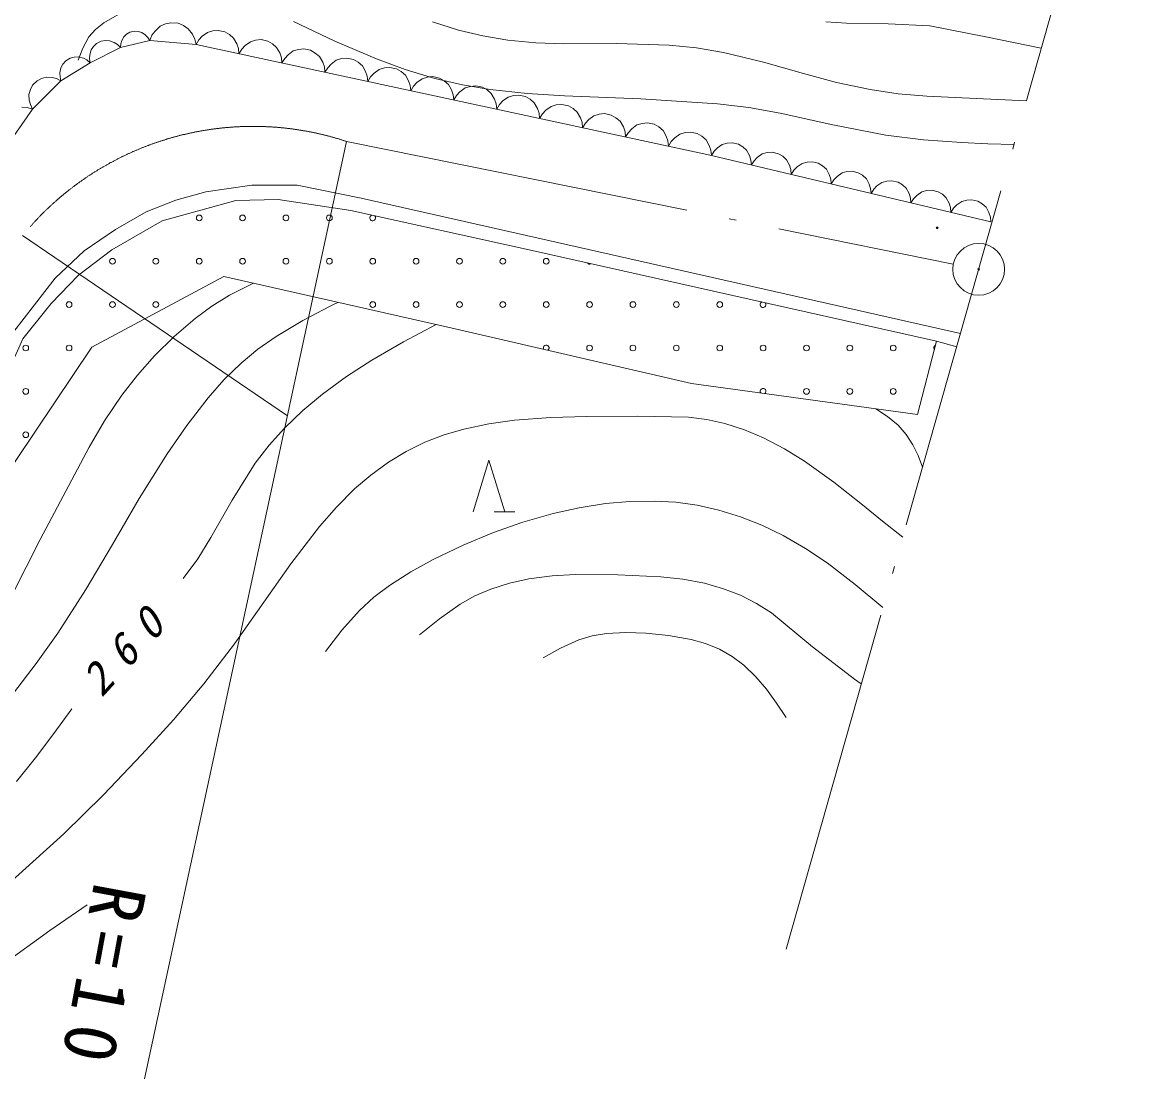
# Model space of a CAD drawing. Units: millimetres, scale not verified. Extents: x 61214 to 701214, y 6682 to 366682.
# Drawn here: x 530219 to 568793, y 247395 to 283932 of the extents above; entities that cross this region are included whole.
import ezdxf

# ---------------------------------------------------------------- set-up
doc = ezdxf.new("R2010")
doc.units = ezdxf.units.MM
doc.header["$LTSCALE"] = 1000
doc.linetypes.add('LONG_DASHED_DOTTED', pattern=[15.25, 12, -1.5, 0.25, -1.5])
doc.layers.add('S-SUV', color=7, linetype='Continuous', lineweight=13)
doc.styles.add('ＭＳ ゴシック', font='')
doc.styles.get('ＭＳ ゴシック').set_extended_font_data('MS Gothic')

msp = doc.modelspace()

# ---------------------------------------------------------------- linework, layer by layer
at = {"layer": 'S-SUV', "linetype": 'LONG_DASHED_DOTTED'}
for p, q in [((556636, 251880), (568793, 294807)), ((541434, 279811), (562412, 275568)), ((522682, 265624), (530231, 276555))]:
    msp.add_line(p, q, dxfattribs=at)
at = {"layer": 'S-SUV'}
for p, q in [((533037, 283918), (533876, 284395)), ((532753, 283689), (533037, 283918)), ((535360, 283918), (535166, 283874)), ((535609, 283897), (535360, 283918)), ((539593, 283960), (541027, 283285)), ((544408, 283947), (545301, 283661)), ((558009, 283953), (558723, 283897)), ((532522, 283429), (532753, 283689)), ((533828, 283521), (533731, 283433)), ((533937, 283587), (533828, 283521)), ((534094, 283625), (533937, 283587)), ((534222, 283616), (534094, 283625)), ((534348, 283582), (534222, 283616)), ((534473, 283494), (534348, 283582)), ((534810, 283631), (534704, 283482)), ((534982, 283794), (534810, 283631)), ((535166, 283874), (534982, 283794)), ((535792, 283820), (535609, 283897)), ((535960, 283708), (535792, 283820)), ((536101, 283518), (535960, 283708)), ((536184, 283354), (536101, 283518)), ((536621, 283581), (536441, 283448)), ((536803, 283635), (536621, 283581)), ((536990, 283653), (536803, 283635)), ((537220, 283603), (536990, 283653)), ((537383, 283510), (537220, 283603)), ((545301, 283661), (546147, 283459)), ((558723, 283897), (560166, 283884)), ((560166, 283884), (561603, 283811)), ((561603, 283811), (563536, 283429)), ((532310, 283041), (532522, 283429)), ((532789, 283197), (532685, 283096)), ((532951, 283278), (532789, 283197)), ((533093, 283300), (532951, 283278)), ((533240, 283295), (533093, 283300)), ((533399, 283231), (533240, 283295)), ((533513, 283160), (533399, 283231)), ((533612, 283059), (533513, 283160)), ((533612, 283059), (534624, 283303)), ((533625, 283185), (533612, 283059)), ((533659, 283298), (533625, 283185)), ((533731, 283433), (533659, 283298)), ((534558, 283411), (534473, 283494)), ((534624, 283303), (534558, 283411)), ((534704, 283482), (534624, 283303)), ((534624, 283303), (536228, 283164)), ((536228, 283164), (536184, 283354)), ((536324, 283322), (536228, 283164)), ((536228, 283164), (554052, 279328)), ((536441, 283448), (536324, 283322)), ((537527, 283386), (537383, 283510)), ((537637, 283191), (537527, 283386)), ((537694, 283027), (537637, 283191)), ((538106, 283261), (537926, 283129)), ((538289, 283315), (538106, 283261)), ((538475, 283333), (538289, 283315)), ((538705, 283283), (538475, 283333)), ((538868, 283190), (538705, 283283)), ((539012, 283066), (538868, 283190)), ((541027, 283285), (542473, 282670)), ((546147, 283459), (547007, 283316)), ((547007, 283316), (547974, 283221)), ((547974, 283221), (548944, 283186)), ((548944, 283186), (550771, 283194)), ((550771, 283194), (552595, 283143)), ((552595, 283143), (553537, 283044)), ((563536, 283429), (565459, 283034)), ((532151, 282623), (532310, 283041)), ((532557, 282809), (532548, 282677)), ((532602, 282976), (532557, 282809)), ((532566, 282536), (533612, 283059)), ((532685, 283096), (532602, 282976)), ((537713, 282844), (537694, 283027)), ((537810, 283002), (537713, 282844)), ((537926, 283129), (537810, 283002)), ((539122, 282871), (539012, 283066)), ((539180, 282707), (539122, 282871)), ((539411, 282809), (539295, 282683)), ((539591, 282941), (539411, 282809)), ((539774, 282995), (539591, 282941)), ((539961, 283013), (539774, 282995)), ((540191, 282964), (539961, 283013)), ((540353, 282870), (540191, 282964)), ((540498, 282746), (540353, 282870)), ((540607, 282552), (540498, 282746)), ((553537, 283044), (554472, 282885)), ((554472, 282885), (555856, 282553)), ((531623, 282487), (531550, 282357)), ((531555, 281908), (532566, 282536)), ((531719, 282598), (531623, 282487)), ((531875, 282696), (531719, 282598)), ((532018, 282732), (531875, 282696)), ((532167, 282740), (532018, 282732)), ((532334, 282690), (532167, 282740)), ((532456, 282629), (532334, 282690)), ((532566, 282536), (532456, 282629)), ((532548, 282677), (532566, 282536)), ((539199, 282525), (539180, 282707)), ((539295, 282683), (539199, 282525)), ((540665, 282388), (540607, 282552)), ((540684, 282205), (540665, 282388)), ((540780, 282363), (540684, 282205)), ((540897, 282489), (540780, 282363)), ((541077, 282622), (540897, 282489)), ((541259, 282675), (541077, 282622)), ((541446, 282694), (541259, 282675)), ((541676, 282644), (541446, 282694)), ((541839, 282551), (541676, 282644)), ((541983, 282427), (541839, 282551)), ((542093, 282232), (541983, 282427)), ((542473, 282670), (543464, 282304)), ((542931, 282374), (542745, 282356)), ((543161, 282324), (542931, 282374)), ((555856, 282553), (557237, 282159)), ((530882, 281986), (530730, 281909)), ((531048, 282035), (530882, 281986)), ((531252, 282022), (531048, 282035)), ((531406, 281985), (531252, 282022)), ((531555, 281908), (531406, 281985)), ((531550, 282357), (531520, 282185)), ((531520, 282185), (531523, 282050)), ((531523, 282050), (531555, 281908)), ((542150, 282068), (542093, 282232)), ((542169, 281885), (542150, 282068)), ((542266, 282043), (542169, 281885)), ((542382, 282170), (542266, 282043)), ((542562, 282302), (542382, 282170)), ((542745, 282356), (542562, 282302)), ((543324, 282231), (543161, 282324)), ((543468, 282107), (543324, 282231)), ((543464, 282304), (544486, 281991)), ((543578, 281912), (543468, 282107)), ((544048, 281982), (543868, 281850)), ((544230, 282036), (544048, 281982)), ((544417, 282054), (544230, 282036)), ((544647, 282005), (544417, 282054)), ((544486, 281991), (545439, 281769)), ((544809, 281911), (544647, 282005)), ((557237, 282159), (558376, 281854)), ((530498, 281606), (530449, 281439)), ((530577, 281757), (530498, 281606)), ((530572, 280932), (531555, 281908)), ((530730, 281909), (530577, 281757)), ((543636, 281748), (543578, 281912)), ((543655, 281565), (543636, 281748)), ((543751, 281723), (543655, 281565)), ((543868, 281850), (543751, 281723)), ((544954, 281787), (544809, 281911)), ((545063, 281593), (544954, 281787)), ((545121, 281429), (545063, 281593)), ((545533, 281662), (545353, 281530)), ((545439, 281769), (546402, 281606)), ((545715, 281716), (545533, 281662)), ((545902, 281735), (545715, 281716)), ((546132, 281685), (545902, 281735)), ((546295, 281592), (546132, 281685)), ((546439, 281467), (546295, 281592)), ((546402, 281606), (547682, 281469)), ((558376, 281854), (559537, 281605)), ((559537, 281605), (560512, 281463)), ((530449, 281439), (530460, 281236)), ((530460, 281236), (530499, 281084)), ((545140, 281246), (545121, 281429)), ((545236, 281404), (545140, 281246)), ((545353, 281530), (545236, 281404)), ((546549, 281273), (546439, 281467)), ((546607, 281109), (546549, 281273)), ((546838, 281211), (546722, 281084)), ((547018, 281343), (546838, 281211)), ((547201, 281397), (547018, 281343)), ((547387, 281415), (547201, 281397)), ((547617, 281365), (547387, 281415)), ((547780, 281272), (547617, 281365)), ((547682, 281469), (548970, 281393)), ((547924, 281148), (547780, 281272)), ((548970, 281393), (551611, 281284)), ((551611, 281284), (554263, 281115)), ((560512, 281463), (561506, 281379)), ((561506, 281379), (563222, 281301)), ((563222, 281301), (564945, 281218)), ((526038, 274445), (530572, 280932)), ((530389, 280988), (530208, 280998)), ((530572, 280932), (530389, 280988)), ((530499, 281084), (530572, 280932)), ((546625, 280926), (546607, 281109)), ((546722, 281084), (546625, 280926)), ((548034, 280953), (547924, 281148)), ((548092, 280789), (548034, 280953)), ((548324, 280891), (548207, 280764)), ((548504, 281023), (548324, 280891)), ((548686, 281077), (548504, 281023)), ((548873, 281095), (548686, 281077)), ((549103, 281046), (548873, 281095)), ((549265, 280952), (549103, 281046)), ((549410, 280828), (549265, 280952)), ((549519, 280634), (549410, 280828)), ((554263, 281115), (555343, 280983)), ((555343, 280983), (556424, 280790)), ((548111, 280606), (548092, 280789)), ((548207, 280764), (548111, 280606)), ((549577, 280470), (549519, 280634)), ((549596, 280287), (549577, 280470)), ((549692, 280445), (549596, 280287)), ((549809, 280571), (549692, 280445)), ((549989, 280703), (549809, 280571)), ((550171, 280757), (549989, 280703)), ((550358, 280776), (550171, 280757)), ((550588, 280726), (550358, 280776)), ((550751, 280633), (550588, 280726)), ((550895, 280508), (550751, 280633)), ((551005, 280314), (550895, 280508)), ((551657, 280438), (551474, 280384)), ((551843, 280456), (551657, 280438)), ((552074, 280406), (551843, 280456)), ((556424, 280790), (558247, 280381)), ((551063, 280150), (551005, 280314)), ((551081, 279967), (551063, 280150)), ((551178, 280125), (551081, 279967)), ((551294, 280252), (551178, 280125)), ((551474, 280384), (551294, 280252)), ((552236, 280313), (552074, 280406)), ((552380, 280189), (552236, 280313)), ((552490, 279994), (552380, 280189)), ((552960, 280064), (552780, 279932)), ((553142, 280118), (552960, 280064)), ((553329, 280136), (553142, 280118)), ((553559, 280087), (553329, 280136)), ((553721, 279993), (553559, 280087)), ((558247, 280381), (560080, 280032)), ((541434, 279811), (534440, 247395)), ((552548, 279830), (552490, 279994)), ((552567, 279647), (552548, 279830)), ((552663, 279805), (552567, 279647)), ((552780, 279932), (552663, 279805)), ((553866, 279869), (553721, 279993)), ((553975, 279674), (553866, 279869)), ((554033, 279510), (553975, 279674)), ((554427, 279709), (554257, 279589)), ((554599, 279755), (554427, 279709)), ((554773, 279768), (554599, 279755)), ((554987, 279717), (554773, 279768)), ((555137, 279627), (554987, 279717)), ((560080, 280032), (561387, 279873)), ((561387, 279873), (562700, 279773)), ((562700, 279773), (563608, 279731)), ((563608, 279731), (564516, 279703)), ((554052, 279328), (554033, 279510)), ((554145, 279473), (554052, 279328)), ((554052, 279328), (563712, 277026)), ((554257, 279589), (554145, 279473)), ((555269, 279508), (555137, 279627)), ((555367, 279324), (555269, 279508)), ((555418, 279170), (555367, 279324)), ((555807, 279380), (555637, 279260)), ((555979, 279426), (555807, 279380)), ((556153, 279440), (555979, 279426)), ((556367, 279389), (556153, 279440)), ((556517, 279298), (556367, 279389)), ((556649, 279179), (556517, 279298)), ((555432, 278999), (555418, 279170)), ((555525, 279144), (555432, 278999)), ((555637, 279260), (555525, 279144)), ((556748, 278995), (556649, 279179)), ((556798, 278841), (556748, 278995)), ((557017, 278931), (556905, 278816)), ((557187, 279051), (557017, 278931)), ((557359, 279098), (557187, 279051)), ((557533, 279111), (557359, 279098)), ((557747, 279060), (557533, 279111)), ((557897, 278969), (557747, 279060)), ((558029, 278850), (557897, 278969)), ((556812, 278670), (556798, 278841)), ((556905, 278816), (556812, 278670)), ((558128, 278667), (558029, 278850)), ((558178, 278512), (558128, 278667)), ((558192, 278341), (558178, 278512)), ((558397, 278602), (558285, 278487)), ((558567, 278722), (558397, 278602)), ((558739, 278769), (558567, 278722)), ((558913, 278782), (558739, 278769)), ((559127, 278731), (558913, 278782)), ((559277, 278641), (559127, 278731)), ((559409, 278522), (559277, 278641)), ((559508, 278338), (559409, 278522)), ((536562, 278065), (538158, 278295)), ((538158, 278295), (539719, 278295)), ((539719, 278295), (541937, 277852)), ((558285, 278487), (558192, 278341)), ((559558, 278183), (559508, 278338)), ((559572, 278012), (559558, 278183)), ((559665, 278158), (559572, 278012)), ((559777, 278274), (559665, 278158)), ((559947, 278393), (559777, 278274)), ((560119, 278440), (559947, 278393)), ((560293, 278453), (560119, 278440)), ((560507, 278402), (560293, 278453)), ((560657, 278312), (560507, 278402)), ((560789, 278193), (560657, 278312)), ((560888, 278009), (560789, 278193)), ((561673, 278124), (561499, 278111)), ((561887, 278073), (561673, 278124)), ((534504, 277373), (535533, 277781)), ((537602, 277767), (535056, 277070)), ((535533, 277781), (536562, 278065)), ((539067, 277802), (537602, 277767)), ((541578, 277419), (539067, 277802)), ((541937, 277852), (562664, 273164)), ((560938, 277855), (560888, 278009)), ((560952, 277684), (560938, 277855)), ((561045, 277829), (560952, 277684)), ((561157, 277945), (561045, 277829)), ((561327, 278065), (561157, 277945)), ((561499, 278111), (561327, 278065)), ((562037, 277983), (561887, 278073)), ((562169, 277864), (562037, 277983)), ((562268, 277680), (562169, 277864)), ((562708, 277736), (562537, 277616)), ((562879, 277782), (562708, 277736)), ((563054, 277795), (562879, 277782)), ((563267, 277744), (563054, 277795)), ((563417, 277654), (563267, 277744)), ((533440, 276770), (534504, 277373)), ((547750, 276058), (541578, 277419)), ((562318, 277526), (562268, 277680)), ((562332, 277355), (562318, 277526)), ((562425, 277500), (562332, 277355)), ((562537, 277616), (562425, 277500)), ((563549, 277535), (563417, 277654)), ((563648, 277351), (563549, 277535)), ((563698, 277197), (563648, 277351)), ((535056, 277070), (533312, 276058)), ((563712, 277026), (563698, 277197)), ((532358, 276025), (533440, 276770)), ((530231, 276555), (539387, 270323)), ((531360, 275080), (532358, 276025)), ((533312, 276058), (532161, 275187)), ((561840, 272908), (547750, 276058)), ((529923, 273235), (531360, 275080)), ((532161, 275187), (531220, 274210)), ((532622, 272698), (537191, 275140)), ((537191, 275140), (545038, 273361)), ((537383, 274492), (537795, 274708)), ((537795, 274708), (538218, 274907)), ((536776, 274117), (537383, 274492)), ((531220, 274210), (530243, 272990)), ((536199, 273690), (536776, 274117)), ((539919, 273617), (540866, 274113)), ((540866, 274113), (541000, 274180)), ((541000, 274180), (541134, 274246)), ((535474, 273060), (536199, 273690)), ((538999, 273067), (539919, 273617)), ((543404, 272880), (544527, 273477)), ((545038, 273361), (553365, 271443)), ((530243, 272990), (528939, 270095)), ((534796, 272391), (535474, 273060)), ((538368, 272625), (538999, 273067)), ((542306, 272244), (543404, 272880)), ((561177, 270362), (561840, 272908)), ((561840, 272908), (562535, 272708)), ((528856, 267084), (532622, 272698)), ((534201, 271729), (534796, 272391)), ((537783, 272142), (538368, 272625)), ((537191, 271562), (537783, 272142)), ((541435, 271681), (542306, 272244)), ((533661, 271037), (534201, 271729)), ((536648, 270946), (537191, 271562)), ((540604, 271073), (541435, 271681)), ((553365, 271443), (561177, 270362)), ((533067, 270148), (533661, 271037)), ((535914, 269992), (536648, 270946)), ((539919, 270501), (540604, 271073)), ((539282, 269890), (539919, 270501)), ((559740, 270561), (560146, 270301)), ((532529, 269234), (533067, 270148)), ((545487, 269864), (546359, 270047)), ((546359, 270047), (547244, 270172)), ((547244, 270172), (548493, 270265)), ((548493, 270265), (549747, 270298)), ((549747, 270298), (551498, 270315)), ((551498, 270315), (553257, 270271)), ((553257, 270271), (553887, 270193)), ((553887, 270193), (554519, 270053)), ((554519, 270053), (555195, 269835)), ((560146, 270301), (560504, 270000)), ((535231, 269005), (535914, 269992)), ((538752, 269303), (539282, 269890)), ((544144, 269406), (544806, 269663)), ((544806, 269663), (545487, 269864)), ((555195, 269835), (555854, 269558)), ((560504, 270000), (560783, 269679)), ((560783, 269679), (561015, 269319)), ((538270, 268679), (538752, 269303)), ((543497, 269085), (544144, 269406)), ((555854, 269558), (556579, 269183)), ((561015, 269319), (561201, 268944)), ((530841, 266047), (532529, 269234)), ((534260, 267458), (535231, 269005)), ((542887, 268716), (543497, 269085)), ((556579, 269183), (557273, 268757)), ((561201, 268944), (561355, 268543)), ((537479, 267407), (538270, 268679)), ((542276, 268274), (542887, 268716)), ((545808, 266997), (546357, 268792)), ((546357, 268792), (546906, 266997)), ((557273, 268757), (558288, 268028)), ((541712, 267792), (542276, 268274)), ((541083, 267164), (541712, 267792)), ((558288, 268028), (559274, 267246)), ((533339, 265877), (534260, 267458)), ((536744, 266109), (537479, 267407)), ((550386, 267286), (551226, 267360)), ((551226, 267360), (552067, 267375)), ((552067, 267375), (552816, 267331)), ((552816, 267331), (553559, 267226)), ((540500, 266495), (541083, 267164)), ((546532, 266997), (547252, 266997)), ((547532, 266639), (548578, 266939)), ((548578, 266939), (549475, 267142)), ((549475, 267142), (550386, 267286)), ((553559, 267226), (554313, 267057)), ((554313, 267057), (555052, 266829)), ((559274, 267246), (559971, 266683)), ((546513, 266285), (547532, 266639)), ((555052, 266829), (555800, 266535)), ((559971, 266683), (560669, 266120)), ((539510, 265198), (540500, 266495)), ((545462, 265848), (546513, 266285)), ((555800, 266535), (556530, 266182)), ((556530, 266182), (557306, 265733)), ((529205, 262831), (530841, 266047)), ((532418, 264320), (533339, 265877)), ((536290, 265381), (536744, 266109)), ((544432, 265355), (545462, 265848)), ((557306, 265733), (558050, 265233)), ((535788, 264691), (536290, 265381)), ((538575, 263872), (539510, 265198)), ((543655, 264929), (544432, 265355)), ((558050, 265233), (559026, 264487)), ((542918, 264457), (543655, 264929)), ((547066, 264532), (547735, 264679)), ((547735, 264679), (548538, 264786)), ((548538, 264786), (549344, 264832)), ((549344, 264832), (550814, 264821)), ((550814, 264821), (552302, 264750)), ((552302, 264750), (553057, 264672)), ((553057, 264672), (553812, 264535)), ((531451, 262803), (532418, 264320)), ((542378, 264045), (542918, 264457)), ((545870, 264094), (546423, 264329)), ((546423, 264329), (547066, 264532)), ((553812, 264535), (554438, 264354)), ((554438, 264354), (555056, 264114)), ((559026, 264487), (559980, 263688)), ((537559, 262440), (538575, 263872)), ((541878, 263589), (542378, 264045)), ((545357, 263810), (545870, 264094)), ((555056, 264114), (555610, 263835)), ((541270, 262903), (541878, 263589)), ((544642, 263306), (545357, 263810)), ((555610, 263835), (556133, 263504)), ((556133, 263504), (557547, 262332)), ((543959, 262749), (544642, 263306)), ((530704, 261751), (531451, 262803)), ((540704, 262175), (541270, 262903)), ((549460, 262575), (549932, 262712)), ((549932, 262712), (550420, 262792)), ((550420, 262792), (551093, 262826)), ((551093, 262826), (551786, 262800)), ((551786, 262800), (552569, 262725)), ((552569, 262725), (553345, 262590)), ((536500, 261050), (537559, 262440)), ((548836, 262291), (549460, 262575)), ((553345, 262590), (553852, 262446)), ((553852, 262446), (554336, 262246)), ((557547, 262332), (558994, 261210)), ((548230, 261947), (548836, 262291)), ((554336, 262246), (554766, 261998)), ((554766, 261998), (555173, 261692)), ((529909, 260734), (530704, 261751)), ((555173, 261692), (555589, 261298)), ((555589, 261298), (555960, 260864)), ((558994, 261210), (559109, 261131)), ((535448, 259807), (536500, 261050)), ((555960, 260864), (556307, 260387)), ((559109, 261131), (559232, 261047)), ((556307, 260387), (556641, 259888)), ((531307, 259329), (531927, 260186)), ((534356, 258609), (535448, 259807)), ((530675, 258488), (531307, 259329)), ((530018, 257670), (530675, 258488)), ((533026, 257214), (534356, 258609)), ((531654, 255861), (533026, 257214)), ((528328, 252866), (531654, 255861)), ((531167, 252526), (532459, 253405)), ((529916, 251615), (531167, 252526))]:
    msp.add_line(p, q, dxfattribs=at)
for centre, radius in [((536338, 277168), 99.5), ((537838, 277168), 99.5), ((539338, 277168), 99.5), ((540838, 277168), 99.5), ((561859, 276822), 31.2), ((561859, 276822), 25), ((561859, 276822), 18.7), ((561859, 276822), 12.5), ((561859, 276822), 6.2), ((563294, 275389), 896), ((533338, 275668), 99.5), ((534838, 275668), 99.5), ((536338, 275668), 99.5), ((537838, 275668), 99.5), ((539338, 275668), 99.5), ((540838, 275668), 99.5), ((542338, 275668), 99.5), ((543838, 275668), 99.5), ((545338, 275668), 99.5), ((546838, 275668), 99.5), ((548338, 275668), 99.5), ((563294, 275389), 27), ((531838, 274168), 99.5), ((533338, 274168), 99.5), ((534838, 274168), 99.5), ((542338, 274168), 99.5), ((543838, 274168), 99.5), ((545338, 274168), 99.5), ((546838, 274168), 99.5), ((548338, 274168), 99.5), ((549838, 274168), 99.5), ((551338, 274168), 99.5), ((552838, 274168), 99.5), ((554338, 274168), 99.5), ((530338, 272668), 99.5), ((531838, 272668), 99.5), ((549838, 272668), 99.5), ((551338, 272668), 99.5), ((552838, 272668), 99.5), ((554338, 272668), 99.5), ((555838, 272668), 99.5), ((557338, 272668), 99.5), ((558838, 272668), 99.5), ((560338, 272668), 99.5), ((530338, 271168), 99.5), ((557338, 271168), 99.5), ((558838, 271168), 99.5), ((560338, 271168), 99.5), ((530338, 269668), 99.5)]:
    msp.add_circle(centre, radius, dxfattribs=at)
at = {"layer": 'S-SUV', "linetype": 'LONG_DASHED_DOTTED'}
msp.add_arc((538199, 270040), 10293, 71.6833, 140.7325, dxfattribs=at)
at = {"layer": 'S-SUV'}
for centre, start, end in [((542338, 277168), 113.0933, 42.0544), ((549838, 275668), 216.0216, 298.7667), ((555838, 274168), 114.1517, 40.6366), ((548338, 272668), 305.7925, 208.2661), ((561838, 272668), 111.3062, 219.5169), ((555838, 271168), 309.9225, 214.3187)]:
    msp.add_arc(centre, 99.5, start, end, dxfattribs=at)

# ---------------------------------------------------------------- texts
at = {"layer": 'S-SUV', "attachment_point": 7, "style": 'ＭＳ ゴシック'}
for s, insert, char_height, rotation in [('\\T1.73;\\Q15;260', (532974, 260541), 1100, 47.5), ('\\T1.32;R=10', (532689, 254260), 1833, 259.5)]:
    msp.add_mtext(s, dxfattribs=dict(at, insert=insert, char_height=char_height, rotation=rotation))

doc.saveas('drawing.dxf')
